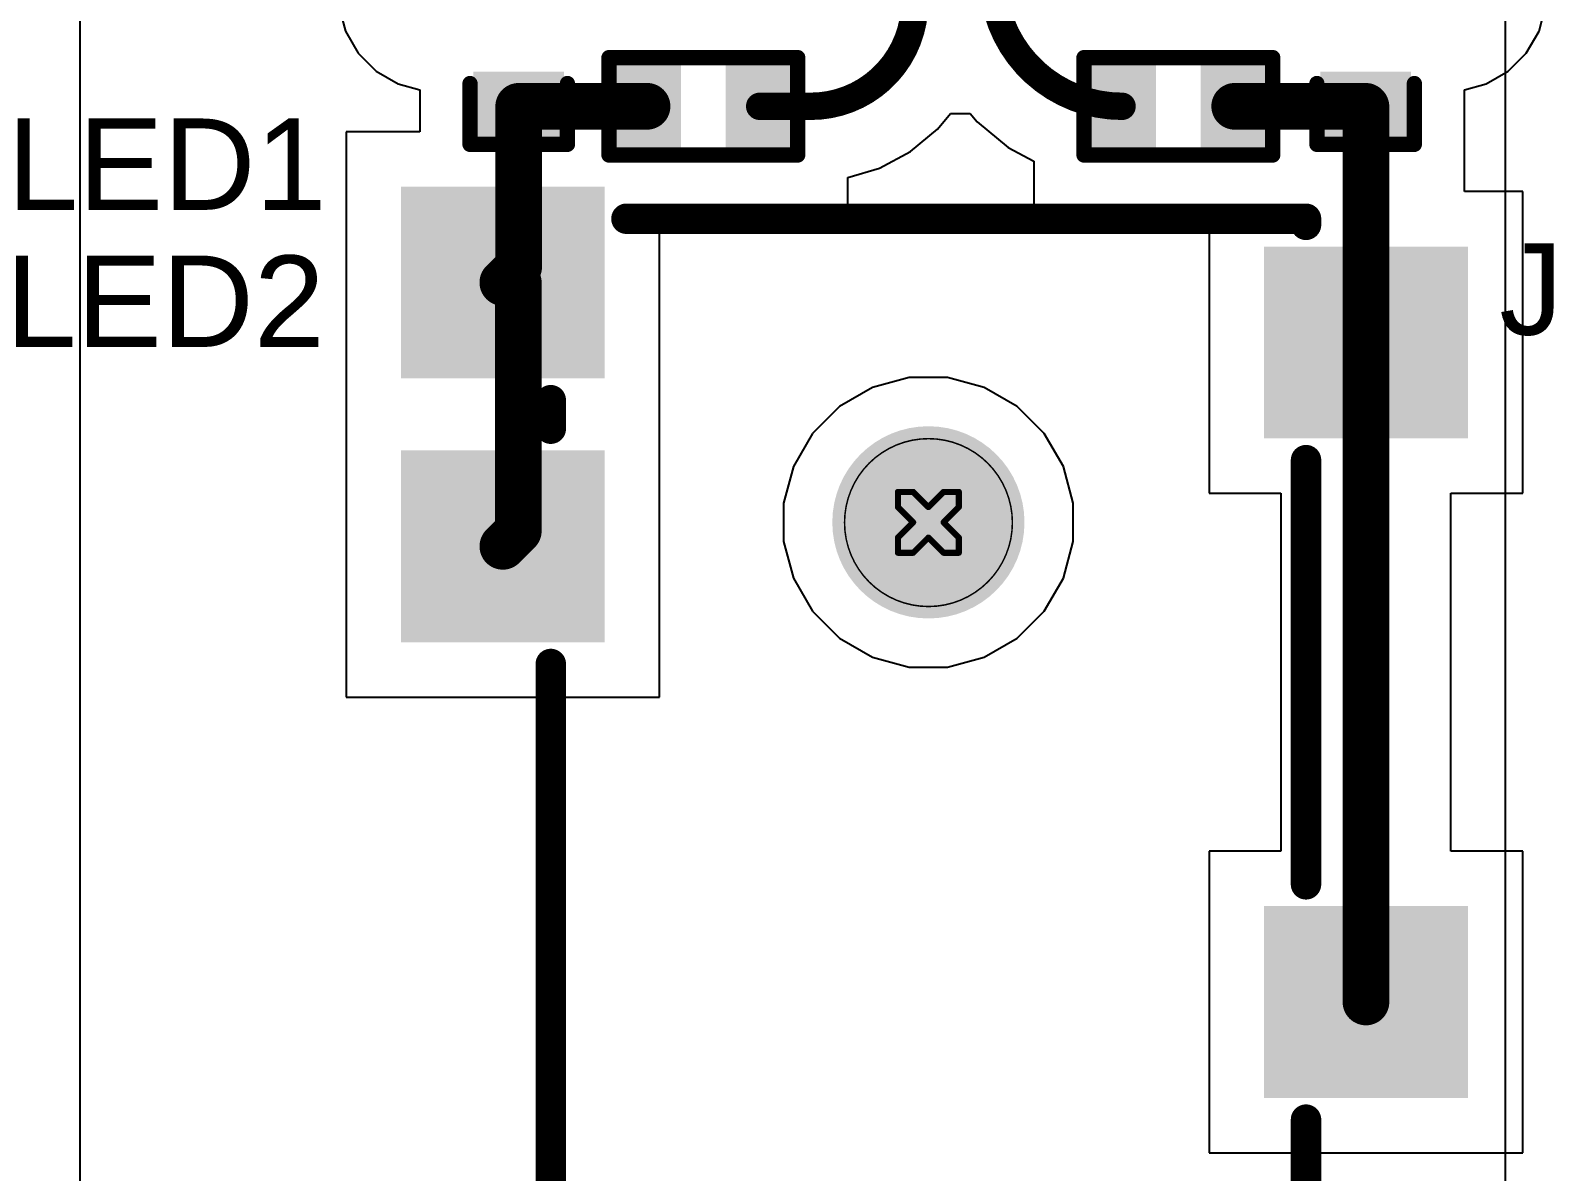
# Model space of a CAD drawing. Header units: inches. Extents: x -5 to 501, y -9 to 81.
# Drawn here: x 96.13 to 108.77, y 4.25 to 13.77 of the extents above; entities that cross this region are included whole.
import ezdxf

# ---------------------------------------------------------------- set-up
doc = ezdxf.new("R2010")
doc.units = ezdxf.units.IN
for name, color, linetype in [('Bottom Layer', 5, 'Continuous'), ('Bottom Solder', 6, 'Continuous'), ('Drill Drawing', 1, 'Continuous'), ('Ground', 16, 'Continuous'), ('Mechanical 4', 56, 'Continuous'), ('Multi-Layer', 9, 'Continuous'), ('Pad Holes', 156, 'Continuous'), ('Power', 76, 'Continuous'), ('Top Layer', 1, 'Continuous'), ('Top Overlay', 2, 'Continuous'), ('Top Paste', 8, 'Continuous'), ('Top Solder', 216, 'Continuous')]:
    doc.layers.add(name, color=color, linetype=linetype)
doc.styles.add('Arial', font='', dxfattribs={"height": 0.2})
doc.styles.get('Arial').set_extended_font_data('Arial')

msp = doc.modelspace()

# ---------------------------------------------------------------- hatches: boundary and pattern name
at = {"layer": 'Bottom Layer'}
h = msp.add_hatch(color=5, dxfattribs=at)
edge = h.paths.add_edge_path()
edge.add_arc((103.62039728, 9.662154919999999), 0.6999985999999999, 0, 360)
at = {"layer": 'Bottom Solder'}
h = msp.add_hatch(color=6, dxfattribs=at)
edge = h.paths.add_edge_path()
edge.add_arc((103.62039728, 9.662154919999999), 0.8015985999999998, 0, 360)
at = {"layer": 'Ground'}
h = msp.add_hatch(color=16, dxfattribs=at)
edge = h.paths.add_edge_path()
edge.add_arc((103.62039728, 9.662154919999999), 0.6999985999999999, 0, 360)
at = {"layer": 'Multi-Layer'}
h = msp.add_hatch(color=9, dxfattribs=at)
edge = h.paths.add_edge_path()
edge.add_arc((103.62039728, 9.662154919999999), 0.6999985999999999, 0, 360)
at = {"layer": 'Pad Holes'}
h = msp.add_hatch(color=7, dxfattribs=at)
edge = h.paths.add_edge_path()
edge.add_arc((103.62039728, 9.662154919999999), 0.6999985999999999, 0, 360)
at = {"layer": 'Power'}
h = msp.add_hatch(color=76, dxfattribs=at)
edge = h.paths.add_edge_path()
edge.add_arc((103.62039728, 9.662154919999999), 0.6999985999999999, 0, 360)
at = {"layer": 'Top Layer'}
for points in [[(101.5018925, 13.4493), (101.5018925, 12.8143), (101.0446925, 12.8143), (101.0446925, 13.4493)], [(102.4416925, 13.4493), (102.4416925, 12.8143), (101.9844925, 12.8143), (101.9844925, 13.4493)], [(105.0070925, 12.8143), (105.0070925, 13.4493), (105.4642925, 13.4493), (105.4642925, 12.8143)], [(105.9468925, 12.8143), (105.9468925, 13.4493), (106.4040925, 13.4493), (106.4040925, 12.8143)], [(99.8855, 13.3604), (100.5205, 13.3604), (100.5205, 12.9032), (99.8855, 12.9032)], [(106.9501925, 13.3604), (107.5851925, 13.3604), (107.5851925, 12.9032), (106.9501925, 12.9032)], [(99.27046694, 10.912221), (99.27046694, 12.412218), (100.87046374, 12.412218), (100.87046374, 10.912221)], [(106.47043984, 10.4121458), (106.47043984, 11.9121428), (108.07043664, 11.9121428), (108.07043664, 10.4121458)], [(99.27045423999999, 8.71219746), (99.27045423999999, 10.21219446), (100.87045104, 10.21219446), (100.87045104, 8.71219746)], [(106.47038396, 4.91209838), (106.47038396, 6.41209538), (108.07038076, 6.41209538), (108.07038076, 4.91209838)]]:
    msp.add_hatch(color=1, dxfattribs=at).paths.add_polyline_path(points)
h = msp.add_hatch(color=1, dxfattribs=at)
edge = h.paths.add_edge_path()
edge.add_arc((103.62039728, 9.662154919999999), 0.6999985999999999, 0, 360)
at = {"layer": 'Top Paste'}
for points in [[(101.5018925, 13.4493), (101.5018925, 12.8143), (101.0446925, 12.8143), (101.0446925, 13.4493)], [(102.4416925, 13.4493), (102.4416925, 12.8143), (101.9844925, 12.8143), (101.9844925, 13.4493)], [(105.0070925, 12.8143), (105.0070925, 13.4493), (105.4642925, 13.4493), (105.4642925, 12.8143)], [(105.9468925, 12.8143), (105.9468925, 13.4493), (106.4040925, 13.4493), (106.4040925, 12.8143)], [(99.8855, 13.3604), (100.5205, 13.3604), (100.5205, 12.9032), (99.8855, 12.9032)], [(106.9501925, 13.3604), (107.5851925, 13.3604), (107.5851925, 12.9032), (106.9501925, 12.9032)], [(99.27046694, 10.912221), (99.27046694, 12.412218), (100.87046374, 12.412218), (100.87046374, 10.912221)], [(106.47043984, 10.4121458), (106.47043984, 11.9121428), (108.07043664, 11.9121428), (108.07043664, 10.4121458)], [(99.27045423999999, 8.71219746), (99.27045423999999, 10.21219446), (100.87045104, 10.21219446), (100.87045104, 8.71219746)], [(106.47038396, 4.91209838), (106.47038396, 6.41209538), (108.07038076, 6.41209538), (108.07038076, 4.91209838)]]:
    msp.add_hatch(color=8, dxfattribs=at).paths.add_polyline_path(points)
at = {"layer": 'Top Solder'}
for points in [[(99.82550011999999, 13.42039988), (100.58049988, 13.42039988), (100.58049988, 12.84320012), (99.82550011999999, 12.84320012)], [(101.55689366, 13.50430116), (101.55689366, 12.75929884), (100.98969134, 12.75929884), (100.98969134, 13.50430116)], [(102.49669366, 13.50430116), (102.49669366, 12.75929884), (101.92949134, 12.75929884), (101.92949134, 13.50430116)], [(104.95209134, 12.75929884), (104.95209134, 13.50430116), (105.51929366, 13.50430116), (105.51929366, 12.75929884)], [(105.89189134, 12.75929884), (105.89189134, 13.50430116), (106.45909366, 13.50430116), (106.45909366, 12.75929884)], [(106.89019262, 13.42039988), (107.64519238, 13.42039988), (107.64519238, 12.84320012), (106.89019262, 12.84320012)], [(99.22045433999999, 10.8622084), (99.22045433999999, 12.4622306), (100.92047634, 12.4622306), (100.92047634, 10.8622084)], [(106.42042724, 10.3621332), (106.42042724, 11.9621554), (108.12044924, 11.9621554), (108.12044924, 10.3621332)], [(99.22044163999999, 8.66218486), (99.22044163999999, 10.26220706), (100.92046364, 10.26220706), (100.92046364, 8.66218486)], [(106.42037136, 4.86208578), (106.42037136, 6.46210798), (108.12039336, 6.46210798), (108.12039336, 4.86208578)]]:
    msp.add_hatch(color=216, dxfattribs=at).paths.add_polyline_path(points)
h = msp.add_hatch(color=216, dxfattribs=at)
edge = h.paths.add_edge_path()
edge.add_arc((103.62039728, 9.662154919999999), 0.8015985999999998, 0, 360)

# ---------------------------------------------------------------- linework, layer by layer
at = {"layer": 'Bottom Layer'}
for p, q in [((108.4326, 22.987), (108.4326, 0.51795172)), ((96.5454, 0.51795172), (96.5454, 15.36157456)), ((103.15412694, 10.78782958), (102.87866902, 10.6287951)), ((103.46136026, 10.87015352), (103.15412694, 10.78782958)), ((103.7794343, 10.87015352), (103.46136026, 10.87015352)), ((104.08666762, 10.78782958), (103.7794343, 10.87015352)), ((104.36212554, 10.6287951), (104.08666762, 10.78782958)), ((102.87866902, 10.6287951), (102.6537571, 10.40388318)), ((104.58703746, 10.40388318), (104.36212554, 10.6287951)), ((102.6537571, 10.40388318), (102.49472262, 10.12842526)), ((104.74607194, 10.12842526), (104.58703746, 10.40388318)), ((102.49472262, 10.12842526), (102.41239868, 9.821191939999999)), ((104.82839588, 9.821191939999999), (104.74607194, 10.12842526)), ((102.41239868, 9.821191939999999), (102.41239868, 9.5031179)), ((104.82839588, 9.5031179), (104.82839588, 9.821191939999999)), ((102.41239868, 9.5031179), (102.49472262, 9.19588458)), ((104.74607194, 9.19588458), (104.82839588, 9.5031179)), ((102.49472262, 9.19588458), (102.6537571, 8.92042666)), ((104.58703746, 8.92042666), (104.74607194, 9.19588458)), ((102.6537571, 8.92042666), (102.87866902, 8.69551474)), ((104.36212554, 8.69551474), (104.58703746, 8.92042666)), ((102.87866902, 8.69551474), (103.15412694, 8.53648026)), ((104.08666762, 8.53648026), (104.36212554, 8.69551474)), ((103.15412694, 8.53648026), (103.46136026, 8.45415632)), ((103.7794343, 8.45415632), (104.08666762, 8.53648026)), ((103.46136026, 8.45415632), (103.7794343, 8.45415632))]:
    msp.add_line(p, q, dxfattribs=at)
at = {"layer": 'Drill Drawing'}
for points in [[(103.36639728, 9.78915492, 0.0508, 0.0508, 0), (103.36639728, 9.91615492, 0.0508, 0.0508, 0)], [(103.36639728, 9.91615492, 0.0508, 0.0508, 0), (103.49339728, 9.91615492, 0.0508, 0.0508, 0)], [(103.49339728, 9.91615492, 0.0508, 0.0508, 0), (103.62039728, 9.78915492, 0.0508, 0.0508, 0)], [(103.62039728, 9.78915492, 0.0508, 0.0508, 0), (103.74739728, 9.91615492, 0.0508, 0.0508, 0)], [(103.74739728, 9.91615492, 0.0508, 0.0508, 0), (103.87439728, 9.91615492, 0.0508, 0.0508, 0)], [(103.87439728, 9.78915492, 0.0508, 0.0508, 0), (103.87439728, 9.91615492, 0.0508, 0.0508, 0)], [(103.36639728, 9.78915492, 0.0508, 0.0508, 0), (103.49339728, 9.662154919999999, 0.0508, 0.0508, 0)], [(103.74739728, 9.662154919999999, 0.0508, 0.0508, 0), (103.87439728, 9.78915492, 0.0508, 0.0508, 0)], [(103.36639728, 9.53515492, 0.0508, 0.0508, 0), (103.49339728, 9.662154919999999, 0.0508, 0.0508, 0)], [(103.74739728, 9.662154919999999, 0.0508, 0.0508, 0), (103.87439728, 9.53515492, 0.0508, 0.0508, 0)], [(103.36639728, 9.40815492, 0.0508, 0.0508, 0), (103.36639728, 9.53515492, 0.0508, 0.0508, 0)], [(103.49339728, 9.40815492, 0.0508, 0.0508, 0), (103.62039728, 9.53515492, 0.0508, 0.0508, 0)], [(103.62039728, 9.53515492, 0.0508, 0.0508, 0), (103.74739728, 9.40815492, 0.0508, 0.0508, 0)], [(103.87439728, 9.40815492, 0.0508, 0.0508, 0), (103.87439728, 9.53515492, 0.0508, 0.0508, 0)], [(103.36639728, 9.40815492, 0.0508, 0.0508, 0), (103.49339728, 9.40815492, 0.0508, 0.0508, 0)], [(103.74739728, 9.40815492, 0.0508, 0.0508, 0), (103.87439728, 9.40815492, 0.0508, 0.0508, 0)]]:
    msp.add_lwpolyline(points, format="xyseb", dxfattribs=at)
for points in [[(103.35369728, 9.91615492, 0.0254, 0.0254, 1), (103.37909728, 9.91615492, 0.0254, 0.0254, 1)], [(103.35369728, 9.91615492, 0.0254, 0.0254, 1), (103.37909728, 9.91615492, 0.0254, 0.0254, 1)], [(103.48069728, 9.91615492, 0.0254, 0.0254, 1), (103.50609728, 9.91615492, 0.0254, 0.0254, 1)], [(103.48069728, 9.91615492, 0.0254, 0.0254, 1), (103.50609728, 9.91615492, 0.0254, 0.0254, 1)], [(103.73469728, 9.91615492, 0.0254, 0.0254, 1), (103.76009728, 9.91615492, 0.0254, 0.0254, 1)], [(103.73469728, 9.91615492, 0.0254, 0.0254, 1), (103.76009728, 9.91615492, 0.0254, 0.0254, 1)], [(103.86169728, 9.91615492, 0.0254, 0.0254, 1), (103.88709728, 9.91615492, 0.0254, 0.0254, 1)], [(103.86169728, 9.91615492, 0.0254, 0.0254, 1), (103.88709728, 9.91615492, 0.0254, 0.0254, 1)], [(103.35369728, 9.78915492, 0.0254, 0.0254, 1), (103.37909728, 9.78915492, 0.0254, 0.0254, 1)], [(103.35369728, 9.78915492, 0.0254, 0.0254, 1), (103.37909728, 9.78915492, 0.0254, 0.0254, 1)], [(103.60769728, 9.78915492, 0.0254, 0.0254, 1), (103.63309728, 9.78915492, 0.0254, 0.0254, 1)], [(103.60769728, 9.78915492, 0.0254, 0.0254, 1), (103.63309728, 9.78915492, 0.0254, 0.0254, 1)], [(103.86169728, 9.78915492, 0.0254, 0.0254, 1), (103.88709728, 9.78915492, 0.0254, 0.0254, 1)], [(103.86169728, 9.78915492, 0.0254, 0.0254, 1), (103.88709728, 9.78915492, 0.0254, 0.0254, 1)], [(103.48069728, 9.662154919999999, 0.0254, 0.0254, 1), (103.50609728, 9.662154919999999, 0.0254, 0.0254, 1)], [(103.48069728, 9.662154919999999, 0.0254, 0.0254, 1), (103.50609728, 9.662154919999999, 0.0254, 0.0254, 1)], [(103.73469728, 9.662154919999999, 0.0254, 0.0254, 1), (103.76009728, 9.662154919999999, 0.0254, 0.0254, 1)], [(103.73469728, 9.662154919999999, 0.0254, 0.0254, 1), (103.76009728, 9.662154919999999, 0.0254, 0.0254, 1)], [(103.35369728, 9.53515492, 0.0254, 0.0254, 1), (103.37909728, 9.53515492, 0.0254, 0.0254, 1)], [(103.35369728, 9.53515492, 0.0254, 0.0254, 1), (103.37909728, 9.53515492, 0.0254, 0.0254, 1)], [(103.60769728, 9.53515492, 0.0254, 0.0254, 1), (103.63309728, 9.53515492, 0.0254, 0.0254, 1)], [(103.60769728, 9.53515492, 0.0254, 0.0254, 1), (103.63309728, 9.53515492, 0.0254, 0.0254, 1)], [(103.86169728, 9.53515492, 0.0254, 0.0254, 1), (103.88709728, 9.53515492, 0.0254, 0.0254, 1)], [(103.86169728, 9.53515492, 0.0254, 0.0254, 1), (103.88709728, 9.53515492, 0.0254, 0.0254, 1)], [(103.35369728, 9.40815492, 0.0254, 0.0254, 1), (103.37909728, 9.40815492, 0.0254, 0.0254, 1)], [(103.35369728, 9.40815492, 0.0254, 0.0254, 1), (103.37909728, 9.40815492, 0.0254, 0.0254, 1)], [(103.48069728, 9.40815492, 0.0254, 0.0254, 1), (103.50609728, 9.40815492, 0.0254, 0.0254, 1)], [(103.48069728, 9.40815492, 0.0254, 0.0254, 1), (103.50609728, 9.40815492, 0.0254, 0.0254, 1)], [(103.73469728, 9.40815492, 0.0254, 0.0254, 1), (103.76009728, 9.40815492, 0.0254, 0.0254, 1)], [(103.73469728, 9.40815492, 0.0254, 0.0254, 1), (103.76009728, 9.40815492, 0.0254, 0.0254, 1)], [(103.86169728, 9.40815492, 0.0254, 0.0254, 1), (103.88709728, 9.40815492, 0.0254, 0.0254, 1)], [(103.86169728, 9.40815492, 0.0254, 0.0254, 1), (103.88709728, 9.40815492, 0.0254, 0.0254, 1)]]:
    msp.add_lwpolyline(points, format="xyseb", close=True, dxfattribs=at)
at = {"layer": 'Ground'}
for p, q in [((108.4326, 22.987), (108.4326, 0.51795172)), ((96.5454, 0.51795172), (96.5454, 15.36157456)), ((103.15412694, 10.78782958), (102.87866902, 10.6287951)), ((103.46136026, 10.87015352), (103.15412694, 10.78782958)), ((103.7794343, 10.87015352), (103.46136026, 10.87015352)), ((104.08666762, 10.78782958), (103.7794343, 10.87015352)), ((104.36212554, 10.6287951), (104.08666762, 10.78782958)), ((102.87866902, 10.6287951), (102.6537571, 10.40388318)), ((104.58703746, 10.40388318), (104.36212554, 10.6287951)), ((102.6537571, 10.40388318), (102.49472262, 10.12842526)), ((104.74607194, 10.12842526), (104.58703746, 10.40388318)), ((102.49472262, 10.12842526), (102.41239868, 9.821191939999999)), ((104.82839588, 9.821191939999999), (104.74607194, 10.12842526)), ((102.41239868, 9.821191939999999), (102.41239868, 9.5031179)), ((104.82839588, 9.5031179), (104.82839588, 9.821191939999999)), ((102.41239868, 9.5031179), (102.49472262, 9.19588458)), ((104.74607194, 9.19588458), (104.82839588, 9.5031179)), ((102.49472262, 9.19588458), (102.6537571, 8.92042666)), ((104.58703746, 8.92042666), (104.74607194, 9.19588458)), ((102.6537571, 8.92042666), (102.87866902, 8.69551474)), ((104.36212554, 8.69551474), (104.58703746, 8.92042666)), ((102.87866902, 8.69551474), (103.15412694, 8.53648026)), ((104.08666762, 8.53648026), (104.36212554, 8.69551474)), ((103.15412694, 8.53648026), (103.46136026, 8.45415632)), ((103.7794343, 8.45415632), (104.08666762, 8.53648026)), ((103.46136026, 8.45415632), (103.7794343, 8.45415632))]:
    msp.add_line(p, q, dxfattribs=at)
at = {"layer": 'Mechanical 4'}
for points in [[(104.32097246, 9.660097519999999, 0.0127, 0.0127, 1), (102.92097018, 9.660097519999999, 0.0127, 0.0127, 1)], [(102.91779518, 9.660097519999999, 0.00635, 0.00635, 1), (102.92414518, 9.660097519999999, 0.00635, 0.00635, 1)], [(104.31779746, 9.660097519999999, 0.00635, 0.00635, 1), (104.32414746, 9.660097519999999, 0.00635, 0.00635, 1)]]:
    msp.add_lwpolyline(points, format="xyseb", close=True, dxfattribs=at)
at = {"layer": 'Power'}
for p, q in [((108.4326, 22.987), (108.4326, 0.51795172)), ((96.5454, 0.51795172), (96.5454, 15.36157456)), ((103.15412694, 10.78782958), (102.87866902, 10.6287951)), ((103.46136026, 10.87015352), (103.15412694, 10.78782958)), ((103.7794343, 10.87015352), (103.46136026, 10.87015352)), ((104.08666762, 10.78782958), (103.7794343, 10.87015352)), ((104.36212554, 10.6287951), (104.08666762, 10.78782958)), ((102.87866902, 10.6287951), (102.6537571, 10.40388318)), ((104.58703746, 10.40388318), (104.36212554, 10.6287951)), ((102.6537571, 10.40388318), (102.49472262, 10.12842526)), ((104.74607194, 10.12842526), (104.58703746, 10.40388318)), ((102.49472262, 10.12842526), (102.41239868, 9.821191939999999)), ((104.82839588, 9.821191939999999), (104.74607194, 10.12842526)), ((102.41239868, 9.821191939999999), (102.41239868, 9.5031179)), ((104.82839588, 9.5031179), (104.82839588, 9.821191939999999)), ((102.41239868, 9.5031179), (102.49472262, 9.19588458)), ((104.74607194, 9.19588458), (104.82839588, 9.5031179)), ((102.49472262, 9.19588458), (102.6537571, 8.92042666)), ((104.58703746, 8.92042666), (104.74607194, 9.19588458)), ((102.6537571, 8.92042666), (102.87866902, 8.69551474)), ((104.36212554, 8.69551474), (104.58703746, 8.92042666)), ((102.87866902, 8.69551474), (103.15412694, 8.53648026)), ((104.08666762, 8.53648026), (104.36212554, 8.69551474)), ((103.15412694, 8.53648026), (103.46136026, 8.45415632)), ((103.7794343, 8.45415632), (104.08666762, 8.53648026)), ((103.46136026, 8.45415632), (103.7794343, 8.45415632))]:
    msp.add_line(p, q, dxfattribs=at)
at = {"layer": 'Top Layer'}
for p, q in [((98.7015806, 13.9652248), (98.75664526, 13.75972356)), ((108.71404724, 13.75972356), (108.7691119, 13.9652248)), ((98.75664526, 13.75972356), (98.86302046, 13.57547704)), ((108.60767204, 13.57547704), (108.71404724, 13.75972356)), ((98.86302046, 13.57547704), (99.01345703999999, 13.42504046)), ((108.45723546, 13.42504046), (108.60767204, 13.57547704)), ((99.01345703999999, 13.42504046), (99.19770356, 13.31866526)), ((108.27298894, 13.31866526), (108.45723546, 13.42504046)), ((99.19770356, 13.31866526), (99.3775, 13.27048908)), ((108.0931925, 13.27048908), (108.27298894, 13.31866526)), ((99.3775, 13.27048908), (99.3775, 12.920218)), ((108.0931925, 12.4201428), (108.0931925, 13.27048908)), ((103.69738976, 12.94071072), (103.80502988, 13.07187124)), ((103.80502988, 13.07187124), (103.9693247, 13.07187124)), ((103.9693247, 13.07187124), (104.02659154, 13.00209236)), ((99.3775, 12.920218), (98.76246694, 12.920218)), ((98.76246694, 12.920218), (98.76246694, 10.72019446)), ((103.47056014, 12.75455666), (103.69738976, 12.94071072)), ((104.02659154, 13.00209236), (104.2857071, 12.78944102)), ((104.2857071, 12.78944102), (104.4990925, 12.67538232)), ((103.21177224, 12.61623334), (103.47056014, 12.75455666)), ((104.4990925, 12.67538232), (104.4990925, 12.3063)), ((102.9496925, 12.53673388), (103.21177224, 12.61623334)), ((102.9496925, 12.3063), (102.9496925, 12.53673388)), ((108.57843664, 12.4201428), (108.0931925, 12.4201428)), ((108.57843664, 9.9041458), (108.57843664, 12.4201428)), ((101.37846374, 10.404221), (101.37846374, 12.3063)), ((101.37846374, 12.3063), (102.9496925, 12.3063)), ((104.4990925, 12.3063), (105.96243984, 12.3063)), ((105.96243984, 12.3063), (105.96243984, 9.9041458)), ((103.15412694, 10.78782958), (102.87866902, 10.6287951)), ((103.46136026, 10.87015352), (103.15412694, 10.78782958)), ((103.7794343, 10.87015352), (103.46136026, 10.87015352)), ((104.08666762, 10.78782958), (103.7794343, 10.87015352)), ((104.36212554, 10.6287951), (104.08666762, 10.78782958)), ((98.76246694, 10.72019446), (98.76245424, 10.72019446)), ((98.76245424, 10.72019446), (98.76245424, 8.20419746)), ((102.87866902, 10.6287951), (102.6537571, 10.40388318)), ((104.58703746, 10.40388318), (104.36212554, 10.6287951)), ((101.37845104, 8.20419746), (101.37845104, 10.404221)), ((101.37845104, 10.404221), (101.37846374, 10.404221)), ((102.6537571, 10.40388318), (102.49472262, 10.12842526)), ((104.74607194, 10.12842526), (104.58703746, 10.40388318)), ((102.49472262, 10.12842526), (102.41239868, 9.821191939999999)), ((104.82839588, 9.821191939999999), (104.74607194, 10.12842526)), ((105.96243984, 9.9041458), (106.56168426, 9.9041458)), ((106.56168426, 9.9041458), (106.56168426, 6.920095379999999)), ((107.97919222, 6.920095379999999), (107.97919222, 9.9041458)), ((107.97919222, 9.9041458), (108.57843664, 9.9041458)), ((102.41239868, 9.821191939999999), (102.41239868, 9.5031179)), ((104.82839588, 9.5031179), (104.82839588, 9.821191939999999)), ((102.41239868, 9.5031179), (102.49472262, 9.19588458)), ((104.74607194, 9.19588458), (104.82839588, 9.5031179)), ((102.49472262, 9.19588458), (102.6537571, 8.92042666)), ((104.58703746, 8.92042666), (104.74607194, 9.19588458)), ((102.6537571, 8.92042666), (102.87866902, 8.69551474)), ((104.36212554, 8.69551474), (104.58703746, 8.92042666)), ((102.87866902, 8.69551474), (103.15412694, 8.53648026)), ((104.08666762, 8.53648026), (104.36212554, 8.69551474)), ((103.15412694, 8.53648026), (103.46136026, 8.45415632)), ((103.7794343, 8.45415632), (104.08666762, 8.53648026)), ((103.46136026, 8.45415632), (103.7794343, 8.45415632)), ((98.76245424, 8.20419746), (101.37845104, 8.20419746)), ((106.56168426, 6.920095379999999), (105.96238396, 6.920095379999999)), ((105.96238396, 6.920095379999999), (105.96238396, 4.40409838)), ((108.57838076, 6.920095379999999), (107.97919222, 6.920095379999999)), ((108.57838076, 4.40409838), (108.57838076, 6.920095379999999)), ((105.96238396, 4.40409838), (108.57838076, 4.40409838))]:
    msp.add_line(p, q, dxfattribs=at)
for points in [[(105.2356925, 13.1318, 0.2286, 0.2286, -0.4142135623730951), (104.15629918, 14.21119332, 0.2286, 0.2286, 0)], [(103.50630048, 13.99915158, 0.2286, 0.2286, -0.4142135623730951), (102.6389489, 13.1318, 0.2286, 0.2286, 0)], [(100.203, 13.1318, 0.389382, 0.389382, 0), (101.2732925, 13.1318, 0.389382, 0.389382, 0)], [(100.203, 11.79475416, 0.389382, 0.389382, 0), (100.203, 13.1318, 0.389382, 0.389382, 0)], [(106.1754925, 13.1318, 0.389382, 0.389382, 0), (107.2676925, 13.1318, 0.389382, 0.389382, 0)], [(107.2676925, 13.1318, 0.389382, 0.389382, 0), (107.27043824, 13.12905426, 0.389382, 0.389382, 0)], [(107.27043824, 11.1621443, 0.389382, 0.389382, 0), (107.27043824, 13.12905426, 0.389382, 0.389382, 0)], [(102.2130925, 13.1318, 0.2286, 0.2286, 0), (102.6389489, 13.1318, 0.2286, 0.2286, 0)], [(100.07046534, 11.6622195, 0.389382, 0.389382, 0), (100.203, 11.79475416, 0.389382, 0.389382, 0)], [(100.1995075, 9.591250819999999, 0.389382, 0.389382, 0), (100.1995075, 11.6622195, 0.389382, 0.389382, 0)], [(107.27043824, 5.66215276, 0.389382, 0.389382, 0), (107.27043824, 11.1621443, 0.389382, 0.389382, 0)], [(100.07045264, 9.462195959999999, 0.389382, 0.389382, 0), (100.1995075, 9.591250819999999, 0.389382, 0.389382, 0)], [(107.27038236, 5.66209688, 0.389382, 0.389382, 0), (107.27043824, 5.66215276, 0.389382, 0.389382, 0)]]:
    msp.add_lwpolyline(points, format="xyseb", dxfattribs=at)
for points in [[(100.1056545, 13.1318, 0.194691, 0.194691, 1), (100.3003455, 13.1318, 0.194691, 0.194691, 1)], [(100.1056545, 13.1318, 0.194691, 0.194691, 1), (100.3003455, 13.1318, 0.194691, 0.194691, 1)], [(101.175947, 13.1318, 0.194691, 0.194691, 1), (101.370638, 13.1318, 0.194691, 0.194691, 1)], [(106.078147, 13.1318, 0.194691, 0.194691, 1), (106.272838, 13.1318, 0.194691, 0.194691, 1)], [(107.170347, 13.1318, 0.194691, 0.194691, 1), (107.365038, 13.1318, 0.194691, 0.194691, 1)], [(107.170347, 13.1318, 0.194691, 0.194691, 1), (107.365038, 13.1318, 0.194691, 0.194691, 1)], [(107.17309274, 13.12905426, 0.194691, 0.194691, 1), (107.36778374, 13.12905426, 0.194691, 0.194691, 1)], [(107.17309274, 13.12905426, 0.194691, 0.194691, 1), (107.36778374, 13.12905426, 0.194691, 0.194691, 1)], [(102.1559425, 13.1318, 0.1143, 0.1143, 1), (102.2702425, 13.1318, 0.1143, 0.1143, 1)], [(102.5817989, 13.1318, 0.1143, 0.1143, 1), (102.6960989, 13.1318, 0.1143, 0.1143, 1)], [(102.5817989, 13.1318, 0.1143, 0.1143, 1), (102.6960989, 13.1318, 0.1143, 0.1143, 1)], [(105.1785425, 13.1318, 0.1143, 0.1143, 1), (105.2928425, 13.1318, 0.1143, 0.1143, 1)], [(100.1056545, 11.79475416, 0.194691, 0.194691, 1), (100.3003455, 11.79475416, 0.194691, 0.194691, 1)], [(100.1056545, 11.79475416, 0.194691, 0.194691, 1), (100.3003455, 11.79475416, 0.194691, 0.194691, 1)], [(99.97311984, 11.6622195, 0.194691, 0.194691, 1), (100.16781084, 11.6622195, 0.194691, 0.194691, 1)], [(100.102162, 11.6622195, 0.194691, 0.194691, 1), (100.296853, 11.6622195, 0.194691, 0.194691, 1)], [(107.17309274, 11.1621443, 0.194691, 0.194691, 1), (107.36778374, 11.1621443, 0.194691, 0.194691, 1)], [(107.17309274, 11.1621443, 0.194691, 0.194691, 1), (107.36778374, 11.1621443, 0.194691, 0.194691, 1)], [(100.102162, 9.591250819999999, 0.194691, 0.194691, 1), (100.296853, 9.591250819999999, 0.194691, 0.194691, 1)], [(100.102162, 9.591250819999999, 0.194691, 0.194691, 1), (100.296853, 9.591250819999999, 0.194691, 0.194691, 1)], [(99.97310714, 9.462195959999999, 0.194691, 0.194691, 1), (100.16779814, 9.462195959999999, 0.194691, 0.194691, 1)], [(107.17303686, 5.66209688, 0.194691, 0.194691, 1), (107.36772786, 5.66209688, 0.194691, 0.194691, 1)], [(107.17309274, 5.66215276, 0.194691, 0.194691, 1), (107.36778374, 5.66215276, 0.194691, 0.194691, 1)], [(107.17309274, 5.66215276, 0.194691, 0.194691, 1), (107.36778374, 5.66215276, 0.194691, 0.194691, 1)]]:
    msp.add_lwpolyline(points, format="xyseb", close=True, dxfattribs=at)
at = {"layer": 'Top Overlay'}
for points in [[(100.9557925, 12.7254, 0.127, 0.127, 0), (100.9557925, 13.5382, 0.127, 0.127, 0)], [(100.9557925, 13.5382, 0.127, 0.127, 0), (102.5305925, 13.5382, 0.127, 0.127, 0)], [(100.9303925, 13.5636, 0.0032258, 0.0032258, 0), (102.5559925, 13.5636, 0.0032258, 0.0032258, 0)], [(102.5305925, 12.7254, 0.127, 0.127, 0), (102.5305925, 13.5382, 0.127, 0.127, 0)], [(104.9181925, 13.5382, 0.127, 0.127, 0), (106.4929925, 13.5382, 0.127, 0.127, 0)], [(104.9181925, 12.7254, 0.127, 0.127, 0), (104.9181925, 13.5382, 0.127, 0.127, 0)], [(106.4929925, 12.7254, 0.127, 0.127, 0), (106.4929925, 13.5382, 0.127, 0.127, 0)], [(99.79659999999998, 12.8143, 0.127, 0.127, 0), (99.79659999999998, 13.3223, 0.127, 0.127, 0)], [(100.6094, 12.8143, 0.127, 0.127, 0), (100.6094, 13.3223, 0.127, 0.127, 0)], [(106.8612925, 12.8143, 0.127, 0.127, 0), (106.8612925, 13.3223, 0.127, 0.127, 0)], [(107.6740925, 12.8143, 0.127, 0.127, 0), (107.6740925, 13.3223, 0.127, 0.127, 0)], [(99.79659999999998, 12.8143, 0.127, 0.127, 0), (100.6094, 12.8143, 0.127, 0.127, 0)], [(100.9557925, 12.7254, 0.127, 0.127, 0), (102.5305925, 12.7254, 0.127, 0.127, 0)], [(104.9181925, 12.7254, 0.127, 0.127, 0), (106.4929925, 12.7254, 0.127, 0.127, 0)], [(106.8612925, 12.8143, 0.127, 0.127, 0), (107.6740925, 12.8143, 0.127, 0.127, 0)], [(104.8927925, 12.7, 0.0032258, 0.0032258, 0), (106.5183925, 12.7, 0.0032258, 0.0032258, 0)], [(101.1015631, 12.19416662, 0.254, 0.254, 0), (106.77045702, 12.19418694, 0.254, 0.254, 0)], [(106.77041892, 12.14319644, 0.254, 0.254, 0), (106.77045702, 12.19418694, 0.254, 0.254, 0)], [(100.4703985, 10.44317698, 0.254, 0.254, 0), (100.47045692, 10.68095908, 0.254, 0.254, 0)], [(106.7703986, 6.64332174, 0.254, 0.254, 0), (106.77045194, 10.18100326, 0.254, 0.254, 0)], [(100.47046454, 3.19855596, 0.254, 0.254, 0), (100.4705255, 8.4809457, 0.254, 0.254, 0)], [(106.77040622, 3.48166182, 0.254, 0.254, 0), (106.77045702, 4.680971079999999, 0.254, 0.254, 0)]]:
    msp.add_lwpolyline(points, format="xyseb", dxfattribs=at)
for points in [[(100.9240425, 13.5382, 0.0635, 0.0635, 1), (100.9875425, 13.5382, 0.0635, 0.0635, 1)], [(100.9240425, 13.5382, 0.0635, 0.0635, 1), (100.9875425, 13.5382, 0.0635, 0.0635, 1)], [(100.92958732, 13.5636, 0.0016129, 0.0016129, 1), (100.93119768, 13.5636, 0.0016129, 0.0016129, 1)], [(102.4988425, 13.5382, 0.0635, 0.0635, 1), (102.5623425, 13.5382, 0.0635, 0.0635, 1)], [(102.4988425, 13.5382, 0.0635, 0.0635, 1), (102.5623425, 13.5382, 0.0635, 0.0635, 1)], [(102.55518732, 13.5636, 0.0016129, 0.0016129, 1), (102.55679768, 13.5636, 0.0016129, 0.0016129, 1)], [(104.8864425, 13.5382, 0.0635, 0.0635, 1), (104.9499425, 13.5382, 0.0635, 0.0635, 1)], [(104.8864425, 13.5382, 0.0635, 0.0635, 1), (104.9499425, 13.5382, 0.0635, 0.0635, 1)], [(106.4612425, 13.5382, 0.0635, 0.0635, 1), (106.5247425, 13.5382, 0.0635, 0.0635, 1)], [(106.4612425, 13.5382, 0.0635, 0.0635, 1), (106.5247425, 13.5382, 0.0635, 0.0635, 1)], [(99.76485, 13.3223, 0.0635, 0.0635, 1), (99.82835, 13.3223, 0.0635, 0.0635, 1)], [(100.57765, 13.3223, 0.0635, 0.0635, 1), (100.64115, 13.3223, 0.0635, 0.0635, 1)], [(106.8295425, 13.3223, 0.0635, 0.0635, 1), (106.8930425, 13.3223, 0.0635, 0.0635, 1)], [(107.6423425, 13.3223, 0.0635, 0.0635, 1), (107.7058425, 13.3223, 0.0635, 0.0635, 1)], [(99.76485, 12.8143, 0.0635, 0.0635, 1), (99.82835, 12.8143, 0.0635, 0.0635, 1)], [(99.76485, 12.8143, 0.0635, 0.0635, 1), (99.82835, 12.8143, 0.0635, 0.0635, 1)], [(100.57765, 12.8143, 0.0635, 0.0635, 1), (100.64115, 12.8143, 0.0635, 0.0635, 1)], [(100.57765, 12.8143, 0.0635, 0.0635, 1), (100.64115, 12.8143, 0.0635, 0.0635, 1)], [(100.9240425, 12.7254, 0.0635, 0.0635, 1), (100.9875425, 12.7254, 0.0635, 0.0635, 1)], [(100.9240425, 12.7254, 0.0635, 0.0635, 1), (100.9875425, 12.7254, 0.0635, 0.0635, 1)], [(102.4988425, 12.7254, 0.0635, 0.0635, 1), (102.5623425, 12.7254, 0.0635, 0.0635, 1)], [(102.4988425, 12.7254, 0.0635, 0.0635, 1), (102.5623425, 12.7254, 0.0635, 0.0635, 1)], [(104.8864425, 12.7254, 0.0635, 0.0635, 1), (104.9499425, 12.7254, 0.0635, 0.0635, 1)], [(104.8864425, 12.7254, 0.0635, 0.0635, 1), (104.9499425, 12.7254, 0.0635, 0.0635, 1)], [(106.4612425, 12.7254, 0.0635, 0.0635, 1), (106.5247425, 12.7254, 0.0635, 0.0635, 1)], [(106.4612425, 12.7254, 0.0635, 0.0635, 1), (106.5247425, 12.7254, 0.0635, 0.0635, 1)], [(106.8295425, 12.8143, 0.0635, 0.0635, 1), (106.8930425, 12.8143, 0.0635, 0.0635, 1)], [(106.8295425, 12.8143, 0.0635, 0.0635, 1), (106.8930425, 12.8143, 0.0635, 0.0635, 1)], [(107.6423425, 12.8143, 0.0635, 0.0635, 1), (107.7058425, 12.8143, 0.0635, 0.0635, 1)], [(107.6423425, 12.8143, 0.0635, 0.0635, 1), (107.7058425, 12.8143, 0.0635, 0.0635, 1)], [(104.89198732, 12.7, 0.0016129, 0.0016129, 1), (104.89359768, 12.7, 0.0016129, 0.0016129, 1)], [(106.51758732, 12.7, 0.0016129, 0.0016129, 1), (106.51919768, 12.7, 0.0016129, 0.0016129, 1)], [(101.0380631, 12.19416662, 0.127, 0.127, 1), (101.1650631, 12.19416662, 0.127, 0.127, 1)], [(106.70691892, 12.14319644, 0.127, 0.127, 1), (106.83391892, 12.14319644, 0.127, 0.127, 1)], [(106.70695702, 12.19418694, 0.127, 0.127, 1), (106.83395702, 12.19418694, 0.127, 0.127, 1)], [(106.70695702, 12.19418694, 0.127, 0.127, 1), (106.83395702, 12.19418694, 0.127, 0.127, 1)], [(100.40695692, 10.68095908, 0.127, 0.127, 1), (100.53395692, 10.68095908, 0.127, 0.127, 1)], [(100.4068985, 10.44317698, 0.127, 0.127, 1), (100.5338985, 10.44317698, 0.127, 0.127, 1)], [(106.70695194, 10.18100326, 0.127, 0.127, 1), (106.83395194, 10.18100326, 0.127, 0.127, 1)], [(100.4070255, 8.4809457, 0.127, 0.127, 1), (100.5340255, 8.4809457, 0.127, 0.127, 1)], [(106.7068986, 6.64332174, 0.127, 0.127, 1), (106.8338986, 6.64332174, 0.127, 0.127, 1)], [(106.70695702, 4.680971079999999, 0.127, 0.127, 1), (106.83395702, 4.680971079999999, 0.127, 0.127, 1)]]:
    msp.add_lwpolyline(points, format="xyseb", close=True, dxfattribs=at)

# ---------------------------------------------------------------- texts
at = {"layer": 'Top Overlay', "style": 'Arial'}
for s, p in [('LED1', (95.93621148, 12.26832446)), ('LED2', (95.92285362, 11.12532446)), ('J4', (108.38200574, 11.22692446))]:
    msp.add_text(s, height=0.7619999999999999, dxfattribs=at).set_placement(p)

doc.saveas('drawing.dxf')
